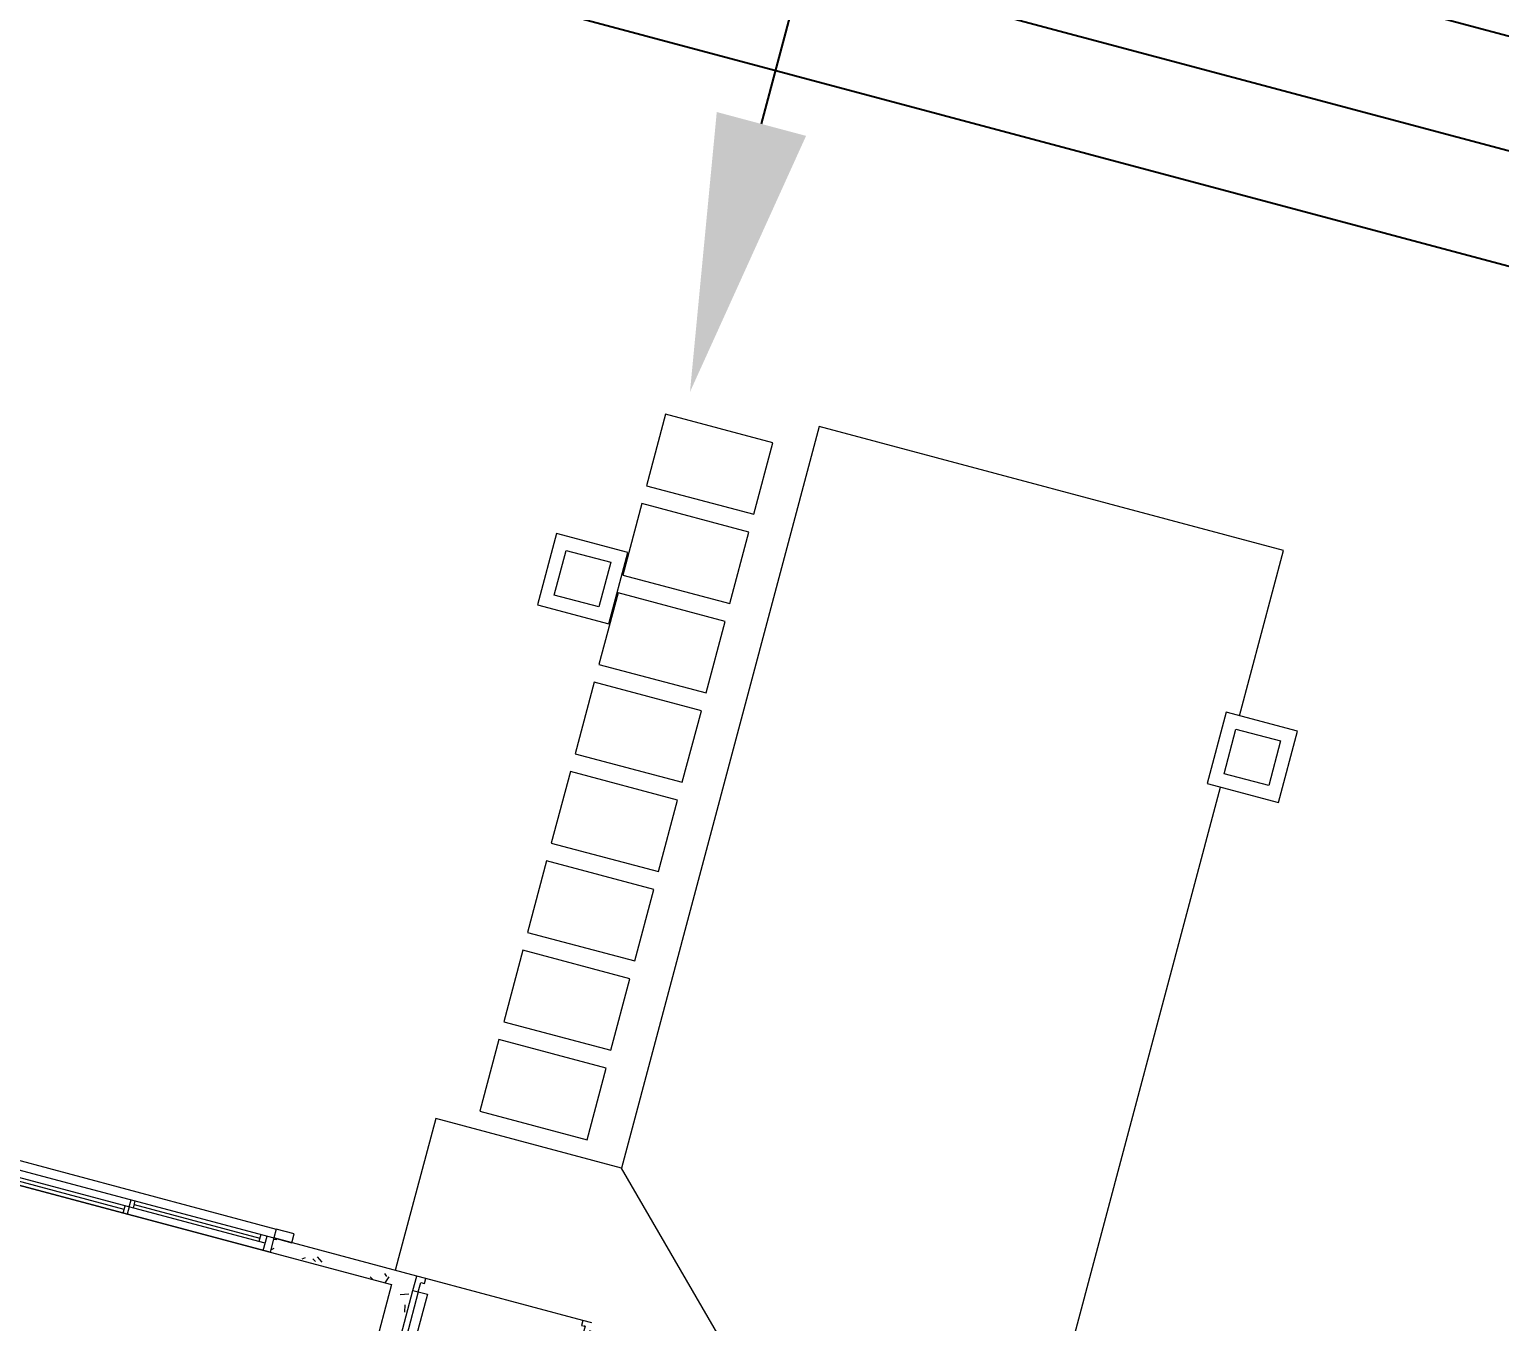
# Model space of a CAD drawing. Header units: metres. Extents: x 689715 to 690980, y 1005284 to 1006835.
# Drawn here: x 690775.41 to 690783.36, y 1005531.63 to 1005538.62 of the extents above; entities that cross this region are included whole.
import ezdxf

# ---------------------------------------------------------------- set-up
doc = ezdxf.new("R2010")
doc.units = ezdxf.units.M
doc.linetypes.add('HIDDEN', pattern=[0.375, 0.25, -0.125])
doc.linetypes.add('PHANTOM', pattern=[2.5, 1.25, -0.25, 0.25, -0.25, 0.25, -0.25])
for name, color, linetype in [('0_HUELLAS CASAS CASTILLA', 1, 'Continuous'), ('0_NUMERO DE LOTE FASE V', 3, 'Continuous'), ('C-CALLE-ACERA', 8, 'Continuous'), ('C-CALLE-DIM', 5, 'Continuous')]:
    doc.layers.add(name, color=color, linetype=linetype)
for name, color, linetype, lineweight in [('Modelos genéricos', 7, 'Continuous', 13), ('Muros', 7, 'Continuous', 13), ('Patrón de corte', 7, 'Continuous', 13), ('Pilares estructurales', 7, 'Continuous', 25), ('Plan Swing', 7, 'HIDDEN', 13), ('Puertas', 7, 'Continuous', 13), ('Suelos', 7, 'Continuous', 9), ('Ventanas', 7, 'Continuous', 13)]:
    doc.layers.add(name, color=color, linetype=linetype, lineweight=lineweight)
doc.styles.add('ESTANDAR 0.8', font='romans.shx', dxfattribs={"width": 0.8})
doc.dimstyles.new('RGIRO', dxfattribs={"dimtxt": 1.5, "dimasz": 1.5, "dimexe": 0.18, "dimexo": 0.06, "dimgap": 0.9, "dimtad": 1, "dimzin": 0, "dimdsep": 46, "dimtxsty": 'ESTANDAR 0.8', "dimcen": 0, "dimse1": 1, "dimse2": 1, "dimclrd": 9, "dimclre": 1, "dimclrt": 3, "dimadec": 0, "dimazin": 0, "dimtfac": 1, "dimtmove": 2, "dimatfit": 3, "dimfxl": 1, "dimtfill": 1, "dimtolj": 1, "dimtzin": 0, "dimarcsym": 2})
pattern_1 = [(49.99999999999996, (0, -2.328306436538696e-10), (0.4377584771638401, -0.03836033982117172), [0.04599999999999997, -0.5029999999999996]), (354.9999999999999, (0, -2.328306436538696e-10), (-0.0843952140696779, 0.4580987315439033), [0.037, -0.402]), (100.451, (0.03600000008009374, -0.003000000258907676), (0.3526758939897786, 0.4199401312074266), [0.03899999999999999, -0.427]), (46.18399999999996, (0, 0.121999999973923), (0.6506308650644553, -0.1004214988211121), [0.06899999999999998, -0.7539999999999997]), (96.63599999999995, (0.05400000012014061, 0.113999999826774), (0.570191611846052, 0.5938707988951815), [0.058, -0.6409999999999998]), (351.1839999999999, (0, 0.121999999973923), (0.5697220635397624, 0.5936975411065765), [0.05499999999999999, -0.6039999999999999]), (21, (0.06099999987054616, 0.09100000001490116), (0.3642747293136029, -0.245780230253577), [0.04599999999999997, -0.5029999999999996]), (326, (0.06099999987054616, 0.09100000001490116), (0.1482769546615402, 0.4415777901075864), [0.03699999999999999, -0.4019999999999999]), (71.451, (0.09099999989848584, 0.07100000022910535), (0.512048302653334, 0.1963072483374968), [0.03900000000000001, -0.4270000000000002]), (37.49999999999998, (0, -2.328306436538696e-10), (0.007375797972208928, 0.2022933454275577), [0.02, -0.3769999999999999, 0.02, -0.3879999999999999, -0.4039999999999999]), (37.49999999999998, (0, -2.328306436538696e-10), (0.007375797972208928, 0.2022933454275577), [-0.8059999999999998, 0.02, -0.384]), (7.49999999999994, (0, -2.328306436538696e-10), (0.1600503399492728, 0.2399435114399267), [0.02, -0.2129999999999999, 0.02, -0.3679999999999999, -0.154]), (7.49999999999994, (0, -2.328306436538696e-10), (0.1600503399492728, 0.2399435114399267), [-0.6209999999999999, 0.02, -0.134]), (327.5, (-0.136000000173226, -2.328306436538696e-10), (0.325416223879766, -0.01404568388630395), [0.02, -0.132, 0.02, -0.455, -0.6309999999999999]), (327.5, (-0.136000000173226, -2.328306436538696e-10), (0.325416223879766, -0.01404568388630395), [-0.6279999999999999, 0.02, -0.6109999999999999]), (317.4999999999999, (-0.1970000000437722, -2.328306436538696e-10), (0.3554815006055005, 0.06081860510782444), [0.01999999999999999, -0.1779999999999999, 0.01999999999999999, -0.2959999999999999, -0.4479999999999997]), (317.4999999999999, (-0.1970000000437722, -2.328306436538696e-10), (0.3554815006055005, 0.06081860510782444), [-0.5139999999999997, 0.01999999999999999, -0.4279999999999998])]

# ---------------------------------------------------------------- blocks, each defined once
blk = doc.blocks.new('*D191')
at = {"layer": 'C-CALLE-DIM', "color": 9, "lineweight": -2, "transparency": 16777216}
blk.add_line((690779.3680773388, 1005538.110558561), (690782.0997553323, 1005548.352527871), dxfattribs=at)
at = {"layer": 'C-CALLE-DIM', "color": 9, "transparency": 16777216}
for points in [[(690781.8581994525, 1005548.416954238), (690782.3413112124, 1005548.288101503), (690782.4863135391, 1005549.80186315)], [(690779.1265214588, 1005538.174984929), (690779.6096332187, 1005538.046132193), (690778.9815191322, 1005536.661223282)]]:
    blk.add_solid(points, dxfattribs=at)
at = {"layer": 'Defpoints', "color": 0, "transparency": 16777216}
for p in [(690782.4863135391, 1005549.80186315), (690782.4863135391, 1005549.80186315), (690778.9815191322, 1005536.661223282)]:
    blk.add_point(p, dxfattribs=at)
at = {"layer": 'C-CALLE-DIM', "color": 3, "transparency": 16777216, "insert": (690779.1396475278, 1005543.656757243), "char_height": 1.5, "attachment_point": 5, "rotation": 75.06604363507421, "style": 'ESTANDAR 0.8', "bg_fill": 3, "box_fill_scale": 1.1, "bg_fill_color": 256, "bg_fill_true_color": 13158600, "bg_fill_transparency": 0}
blk.add_mtext('\\A1;13.60', dxfattribs=at)
blk = doc.blocks.new('Window-Sliding - VENTANA DE 1_60 X 1_20-1540950-PLANO CLAVE _8 CASAS EN HILERA_ - Dependent 1')
at = {"layer": 'Ventanas', "color": 253}
for p, q in [((-0.799634169545327, -0.04), (-0.799634169545327, 0.03999999999902364)), ((-0.799634169545327, 0.03999999999902364), (0.8003658304546724, 0.03999999999902364)), ((-0.7996341695453272, 0.03999999999902364), (0.8003658304546725, 0.03999999999902364)), ((-0.7996341692992297, 0.03999999999902364), (0.800365830455645, 0.03999999999902364)), ((-0.7615341697799087, 0.03999999999902364), (-0.7615341697799087, -0.04000000000097637)), ((-0.7615341697799087, -0.04000000000097637), (-0.7615341697799087, 0.03999999999902365)), ((0.000365830454672653, -9.714248738745823e-13), (0.000365830454672653, 0.03999999999902364)), ((0.02259083045467268, 0.03999999999902364), (0.02259083045467268, -9.714248738745823e-13)), ((0.02259083045467268, 0.0199999999990375), (0.7273408304547152, 0.0199999999990375)), ((0.7273408304547152, 0.03999999999902364), (0.7273408304547152, -9.714248738745823e-13)), ((0.7622658304671647, -0.04000000000097637), (0.7622658304671647, 0.03999999999902365)), ((0.8003658304546724, 0.03999999999902364), (0.8003658304546724, -0.04)), ((0.8003658304546724, -0.04), (-0.799634169545327, -0.04)), ((-0.7996341695453272, -0.04000000000097637), (0.8003658304546725, -0.04000000000097637)), ((0.7622658304671647, -9.714248738745823e-13), (-0.761534169779909, -9.714248738745823e-13)), ((-0.7266091695452884, -0.04000000000097637), (-0.7266091695452884, -9.714248738745823e-13)), ((-0.02185916954532734, -0.02000000000096879), (-0.7266091695452884, -0.02000000000096879)), ((-0.02185916954532734, -0.04000000000097637), (-0.02185916954532734, -9.714248738745823e-13)), ((0.000365830454672653, -9.714248738745823e-13), (0.000365830454672653, -0.04000000000097637))]:
    blk.add_line(p, q, dxfattribs=at)
blk = doc.blocks.new('M_MOLDURA SENCILLA PARA VENTANAS - 1_20x1_60-V5-PLANO CLAVE _8 CASAS EN HILERA_ - Dependent 1')
at = {"layer": 'Modelos genéricos', "color": 9, "lineweight": 9}
for p, q in [((-0.675000000000009, 0.08999999999999686), (-0.7750000000000079, 0.08999999999999686)), ((-0.7750000000000079, 0.08999999999999686), (-0.7750000000000079, 0.04000000000000823)), ((-0.675000000000009, 0.04000000000000823), (-0.675000000000009, 0.08999999999999686)), ((1.024999999999992, 0.08999999999999686), (0.9249999999999912, 0.08999999999999686)), ((0.9249999999999912, 0.08999999999999686), (0.9249999999999912, 0.04000000000000823)), ((1.024999999999992, 0.04000000000000823), (1.024999999999992, 0.08999999999999686)), ((-0.7750000000000079, 0.04000000000000823), (-0.675000000000009, 0.04000000000000823)), ((0.9249999999999912, 0.04000000000000823), (1.024999999999992, 0.04000000000000823))]:
    blk.add_line(p, q, dxfattribs=at)
at = {"layer": 'Modelos genéricos', "color": 253}
blk.add_line((-0.675000000000008, 0.09000000000000001), (0.924999999999992, 0.09000000000000001), dxfattribs=at)
blk = doc.blocks.new('M_SINGLE DOOR_PRINCIPAL - _98 x 2_18-1543017-PLANO CLAVE _8 CASAS EN HILERA_ - Dependent 1')
at = {"layer": 'Plan Swing', "color": 253}
for p, q in [((0.4089999999999979, 0.04000000000001053), (0.4089999999999979, 1.02000000000001)), ((0.4600000000000514, 1.02000000000001), (0.4089999999999979, 1.02000000000001)), ((0.4600000000000514, 0.04000000000001053), (0.4600000000000514, 1.02000000000001)), ((0.4600000000000514, 0.04000000000001053), (0.4089999999999979, 0.04000000000001053))]:
    blk.add_line(p, q, dxfattribs=at)
blk.add_arc((0.520000000000048, 0.04480403496726841), 0.9814928273890571, 96.49364626227735, 179.9999999999998, dxfattribs=at)
at = {"layer": 'Puertas', "color": 9, "lineweight": 9}
for p, q in [((-0.460000000000006, 0.04000000000000724), (-0.4900000000000043, 0.04000000000000717)), ((-0.4600000000000058, -0.0122499999999987), (-0.460000000000006, 0.04000000000000724)), ((0.4899999999999966, 0.0400000000000091), (0.4599999999999982, 0.04000000000000896)), ((0.4599999999999982, 0.04000000000000896), (0.4599999999999982, -0.01224999999999695)), ((-0.4900000000000041, -0.03999999999999282), (-0.4400000000000057, -0.03999999999999271)), ((-0.4400000000000058, -0.01224999999999866), (-0.4600000000000058, -0.0122499999999987)), ((-0.4400000000000057, -0.03999999999999271), (-0.4400000000000058, -0.01224999999999866)), ((0.4599999999999982, -0.01224999999999695), (0.4399999999999982, -0.01224999999999702)), ((0.4399999999999982, -0.01224999999999702), (0.4399999999999982, -0.03999999999999092)), ((0.4399999999999982, -0.03999999999999092), (0.4899999999999966, -0.03999999999999099))]:
    blk.add_line(p, q, dxfattribs=at)
at = {"layer": 'Puertas', "color": 253}
for p, q in [((-0.4600000000000056, -0.01224999999998467), (-0.4600000000000056, -0.01099999999998057)), ((-0.4550000000000055, -0.01099999999998056), (-0.4600000000000056, -0.01099999999998057)), ((-0.4550000000000054, -0.01099999999998668), (-0.4600000000000054, -0.0109999999999867)), ((-0.4600000000000056, -0.01224999999998467), (-0.4550000000000055, -0.01224999999998466)), ((-0.4550000000000055, -0.01099999999998056), (-0.4550000000000055, -0.01224999999998466)), ((-0.4550000000000054, -0.01099999999998668), (-0.4550000000000054, -0.0122499999999908))]:
    blk.add_line(p, q, dxfattribs=at)
blk = doc.blocks.new('M_Concrete-Rectangular-Column - _25x_25-V7-PLANO CLAVE _8 CASAS EN HILERA_ - Dependent 1')
at = {"layer": 'Pilares estructurales', "lineweight": 13}
h = blk.add_hatch(dxfattribs=at)
h.set_pattern_fill('CONCRETE', color=256, style=0, pattern_type=2)
h.set_pattern_definition([(49.99999999999999, (-7.957000000000001, -75.643), (1.457020047383542, -0.1273482686276515), [0.152, -1.676]), (355, (-7.957000000000001, -75.643), (-0.2818653023739907, 1.528382135238966), [0.122, -1.341]), (100.451, (-7.835, -75.653), (1.17546538358712, 1.400456044289996), [0.13, -1.425]), (46.184, (-7.957000000000001, -75.236), (2.169039294737322, -0.336383022587974), [0.229, -2.515]), (96.636, (-7.776, -75.264), (1.898944685138781, 1.97970782763093), [0.194, -2.137]), (351.184, (-7.957000000000001, -75.236), (1.898795237190718, 1.979372286160904), [0.183, -2.012]), (21, (-7.754, -75.33800000000001), (1.212598781386422, -0.8177586412751406), [0.152, -1.676]), (326, (-7.754, -75.33800000000001), (0.4944494143613917, 1.473404145724342), [0.122, -1.341]), (71.45100000000001, (-7.653, -75.406), (1.707039752549385, 0.6549895290889265), [0.13, -1.425]), (37.50000000000001, (-7.957000000000001, -75.643), (0.02416182372297015, 0.6765066195347833), [0.067, -1.258, 0.067, -1.294, -1.346]), (37.50000000000001, (-7.957000000000001, -75.643), (0.02416182372297015, 0.6765066195347833), [-2.686, 0.067, -1.279]), (7.499999999999999, (-7.957000000000001, -75.643), (0.5349359976128323, 0.8016816565557453), [0.067, -0.7090000000000001, 0.067, -1.227, -0.513]), (7.499999999999999, (-7.957000000000001, -75.643), (0.5349359976128323, 0.8016816565557453), [-2.071, 0.067, -0.446]), (327.5, (-8.41, -75.643), (1.084235554558972, -0.04571938571545769), [0.067, -0.441, 0.067, -1.518, -2.103]), (327.5, (-8.41, -75.643), (1.084235554558972, -0.04571938571545769), [-2.093, 0.067, -2.036]), (317.5, (-8.613, -75.643), (1.185122407334744, 0.2039163545013021), [0.067, -0.593, 0.067, -0.986, -1.494]), (317.5, (-8.613, -75.643), (1.185122407334744, 0.2039163545013021), [-1.713, 0.067, -1.426])])
h.paths.add_polyline_path([(0.1250000000000062, -0.1249999999999326), (0.1250000000000062, 0.1250000000000625), (-0.1249999999999932, 0.1250000000000625), (-0.1249999999999932, -0.1249999999998936)], flags=0)
blk = doc.blocks.new('MOLDURA COLUMNA - 0_40x_40-1533038-PLANO CLAVE _8 CASAS EN HILERA_ - Dependent 1')
at = {"layer": 'Modelos genéricos', "color": 253}
for p, q in [((0.2000000000000064, 0.1999999999999915), (-0.1999999999999938, 0.1999999999999915)), ((-0.1999999999999937, 0.1999999999999915), (-0.1999999999999937, -0.2000000000000085)), ((0.2000000000000064, -0.2000000000000085), (0.2000000000000064, 0.1999999999999915)), ((-0.1249999999999938, -0.1250000000000084), (-0.1249999999999937, 0.1249999999999915)), ((-0.1249999999999937, 0.1249999999999915), (0.1250000000000063, 0.1249999999999915)), ((0.1250000000000063, 0.1249999999999915), (0.1250000000000063, -0.1250000000000084)), ((0.1250000000000063, -0.1250000000000084), (-0.1249999999999938, -0.1250000000000084)), ((-0.1999999999999937, -0.2000000000000085), (0.2000000000000065, -0.2000000000000085))]:
    blk.add_line(p, q, dxfattribs=at)
blk = doc.blocks.new('012-AR_CASTILLA_MODELO B_rvt-1-PLANO CLAVE _8 CASAS EN HILERA_ - Dependent 1')
at = {"layer": 'Patrón de corte'}
h = blk.add_hatch(dxfattribs=at)
h.set_pattern_fill('HORMIGÓN', color=254, scale=0.9999999999999999, style=0, pattern_type=2)
h.set_pattern_definition(pattern_1)
h.paths.add_polyline_path([(11.72183760162443, 79.59754749643616), (11.72183760162443, 80.16254749638028), (11.60183760151267, 80.16254749684595), (11.60183760157088, 79.59754749643616)], flags=0)
h = blk.add_hatch(dxfattribs=at)
h.set_pattern_fill('HORMIGÓN', color=254, scale=0.9999999999999999, style=0, pattern_type=2)
h.set_pattern_definition(pattern_1)
h.paths.add_polyline_path([(14.30183760158252, 79.51754749682732), (14.30183760169894, 79.59754749643616), (14.00183760165237, 79.59754749643616), (14.00183760159416, 79.51754749636166)], flags=0)
h.paths.add_polyline_path([(11.60178603231907, 79.51754749636166), (12.40183760155924, 79.51754749636166), (12.40183760150103, 79.59754749690183), (11.60178603220265, 79.59754749643616)], flags=0)
h.paths.add_polyline_path([(10.6217860323377, 79.51754749659449), (10.62178603222128, 79.59754749643616), (10.32178603223292, 79.59754749643616), (10.32178603217471, 79.51754749706015)], flags=0)
h.paths.add_polyline_path([(7.521837601496372, 79.51754749682732), (8.121786032337695, 79.51754749636166), (8.12178603245411, 79.59754749643616), (7.521837601438165, 79.59754749643616)], flags=0)
at = {"layer": 'Muros', "color": 253}
for p, q in [((11.60183760151267, 80.16254749684595), (11.60183760157088, 79.59754749643616)), ((11.72183760162443, 79.59754749643616), (11.72183760162443, 80.16254749638028)), ((11.60178603220265, 79.59754749643616), (11.60178603231907, 79.51754749636166)), ((12.40183760150103, 79.59754749690183), (11.72183760162443, 79.59754749643616)), ((11.60178603231907, 79.51754749636166), (12.40183760155924, 79.51754749636166))]:
    blk.add_line(p, q, dxfattribs=at)
at = {"layer": 'Suelos', "color": 9}
for p, q in [((10.67178603226785, 79.51754749659449), (11.55178603238892, 79.51754749682732)), ((11.72183974494692, 79.4475474965293), (11.7218397265533, 79.51754749659449)), ((8.08178603235865, 79.4475474965293), (8.081786032475065, 75.84254749678075)), ((9.901786032365635, 79.44754749699496), (10.68178603233537, 78.66754749673419)), ((11.7218399476842, 78.66754749650136), (11.72183974494692, 79.4475474965293)), ((10.68178603233537, 78.66754749673419), (11.7218399476842, 78.66754749650136)), ((10.68178603227716, 74.51754749729298), (10.68178603233537, 78.66754749673419)), ((11.50178603245877, 78.56754749664105), (10.9017860321328, 78.56754749664105)), ((10.9017860321328, 78.56754749664105), (10.9017860321328, 78.16754749673419)), ((11.50178603234235, 78.16754749673419), (11.50178603245877, 78.56754749664105)), ((10.9017860321328, 78.16754749673419), (11.50178603234235, 78.16754749673419)), ((11.50178603216773, 78.06754749733955), (10.90178603224922, 78.06754749664105)), ((10.90178603224922, 78.06754749664105), (10.90178603248205, 77.66754749673419)), ((11.50178603210952, 77.66754749673419), (11.50178603216773, 78.06754749733955)), ((10.90178603248205, 77.66754749673419), (11.50178603210952, 77.66754749673419)), ((11.50178603245877, 77.56754749664105), (10.9017860321328, 77.56754749664105)), ((10.9017860321328, 77.56754749664105), (10.90178603236564, 77.16754749673419)), ((11.50178603234235, 77.16754749673419), (11.50178603245877, 77.56754749664105)), ((10.90178603236564, 77.16754749673419), (11.50178603234235, 77.16754749673419)), ((11.50178603245877, 77.06754749664105), (10.90178603236564, 77.06754749664105)), ((10.90178603236564, 77.06754749664105), (10.90178603236564, 76.66754749696702)), ((11.50178603234235, 76.66754749673419), (11.50178603245877, 77.06754749664105)), ((10.90178603236564, 76.66754749696702), (11.50178603234235, 76.66754749673419)), ((11.50178603245877, 76.56754749664105), (10.90178603236564, 76.56754749664105)), ((10.90178603236564, 76.56754749664105), (10.90178603224922, 76.16754749696702)), ((11.50178603222594, 76.16754749673419), (11.50178603245877, 76.56754749664105)), ((10.90178603224922, 76.16754749696702), (11.50178603222594, 76.16754749673419)), ((11.50178603245877, 76.06754749664105), (10.90178603224922, 76.06754749664105)), ((10.90178603224922, 76.06754749664105), (10.90178603236564, 75.66754749673419)), ((11.50178603234235, 75.66754749673419), (11.50178603245877, 76.06754749664105)), ((10.90178603236564, 75.66754749673419), (11.50178603234235, 75.66754749673419)), ((11.50178603245877, 75.56754749664105), (10.90178603236564, 75.56754749687389)), ((10.90178603236564, 75.56754749687389), (10.9017860321328, 75.16754749696702)), ((11.50178603228414, 75.16754749719985), (11.50178603245877, 75.56754749664105)), ((8.08178603235865, 75.44254749664105), (8.081786032416858, 74.51754749682732)), ((10.9017860321328, 75.16754749696702), (11.50178603228414, 75.16754749719985)), ((11.50178603257518, 75.06754749664105), (10.90178603236564, 75.06754749664105)), ((10.90178603236564, 75.06754749664105), (10.9017860320746, 74.66754749673419)), ((11.50178603234235, 74.66754749719985), (11.50178603257518, 75.06754749664105)), ((10.9017860320746, 74.66754749673419), (11.50178603234235, 74.66754749719985)), ((8.081786032184027, 74.51754749682732), (10.68178603227716, 74.51754749729298))]:
    blk.add_line(p, q, dxfattribs=at)
at = {"color": 254, "lineweight": 13}
for name, p in [('M_SINGLE DOOR_PRINCIPAL - _98 x 2_18-1543017-PLANO CLAVE _8 CASAS EN HILERA_ - Dependent 1', (11.11178603227017, 79.55754749686457)), ('MOLDURA COLUMNA - 0_40x_40-1533038-PLANO CLAVE _8 CASAS EN HILERA_ - Dependent 1', (7.956786032300442, 75.64254749636166)), ('MOLDURA COLUMNA - 0_40x_40-1533038-PLANO CLAVE _8 CASAS EN HILERA_ - Dependent 1', (11.70678603230044, 75.64254749729298)), ('M_Concrete-Rectangular-Column - _25x_25-V7-PLANO CLAVE _8 CASAS EN HILERA_ - Dependent 1', (7.956786032300442, 75.64254749636166))]:
    blk.add_blockref(name, p, dxfattribs=at)
at = {"color": 254, "lineweight": 13, "rotation": 179.9999999999999}
for name, p in [('Window-Sliding - VENTANA DE 1_60 X 1_20-1540950-PLANO CLAVE _8 CASAS EN HILERA_ - Dependent 1', (13.20220343192341, 79.55754749686457)), ('M_MOLDURA SENCILLA PARA VENTANAS - 1_20x1_60-V5-PLANO CLAVE _8 CASAS EN HILERA_ - Dependent 1', (13.3268376016058, 79.55754749663174))]:
    blk.add_blockref(name, p, dxfattribs=at)
blk = doc.blocks.new('CASTILLAS B BLOQUE 8')
at = {"layer": '0_HUELLAS CASAS CASTILLA', "color": 8, "lineweight": 5, "rotation": 90}
blk.add_blockref('012-AR_CASTILLA_MODELO B_rvt-1-PLANO CLAVE _8 CASAS EN HILERA_ - Dependent 1', (365.6615329058841, -32.08183759375243), dxfattribs=at)

msp = doc.modelspace()

# ---------------------------------------------------------------- linework, layer by layer
at = {"layer": 'C-CALLE-ACERA', "linetype": 'Continuous', "ltscale": 5}
for p, q in [((690867.3948395028, 1005516.185012577), (690770.2120280231, 1005542.105042159)), ((690867.2402162203, 1005515.605278466), (690770.0574047408, 1005541.525308048)), ((690769.9027814579, 1005540.945573935), (690867.0855929375, 1005515.025544355))]:
    msp.add_line(p, q, dxfattribs=at)

# ---------------------------------------------------------------- block references
at = {"layer": '0_NUMERO DE LOTE FASE V', "linetype": 'PHANTOM', "rotation": 75.06604352304308}
msp.add_blockref('CASTILLAS B BLOQUE 8', (690683.9742991681, 1005260.679424528), dxfattribs=at)

# ---------------------------------------------------------------- next in the draw order: dimensions: what is measured, and where the dimension line sits
at = {"layer": 'C-CALLE-DIM'}
dim = msp.add_aligned_dim(p1=(690778.9815191323, 1005536.661223282), p2=(690782.4863135392, 1005549.80186315), distance=1.1248309474160168e-10, dimstyle='RGIRO', dxfattribs=at)
dim.commit()
dim.dimension.update_dxf_attribs({"geometry": '*D191', "text_midpoint": (690779.1396475278, 1005543.656757243)})

doc.saveas('drawing.dxf')
